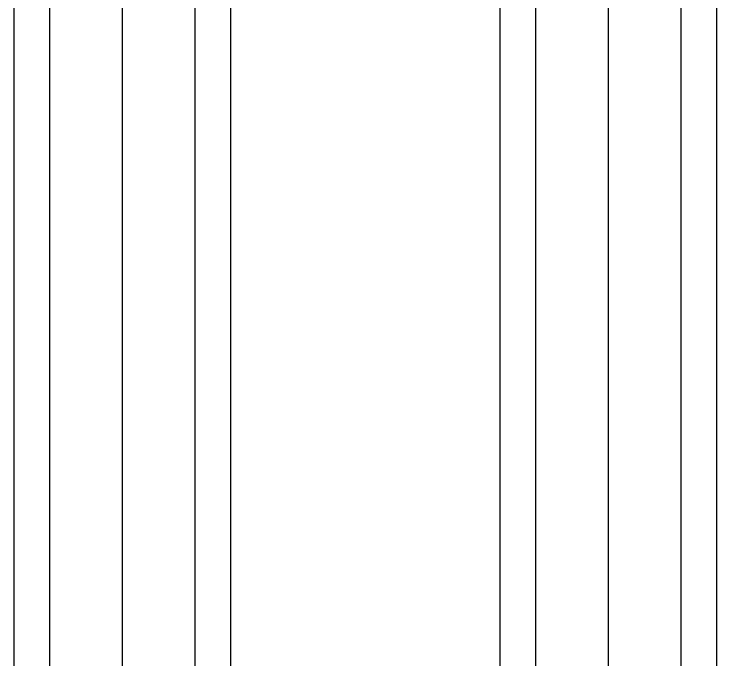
# Model space of a CAD drawing. Header units: millimetres. Extents: x -1506 to -668, y -3588 to 587.
# Drawn here: x -1273.8 to -1118.6, y -1915.7 to -1773.1 of the extents above; entities that cross this region are included whole.
import ezdxf

# ---------------------------------------------------------------- set-up
doc = ezdxf.new("R2010")
doc.units = ezdxf.units.MM
doc.layers.add('referance lines', color=3, linetype='Continuous', lineweight=25, true_color=0x00ff00)

msp = doc.modelspace()

# ---------------------------------------------------------------- linework, layer by layer
at = {"layer": 'referance lines'}
for p, q in [((-1273.8, -2514.6), (-1273.8, -1370.7)), ((-1265.93, -2514.6), (-1265.93, -1370.7)), ((-1249.87, -2515.78), (-1249.87, -1371.88)), ((-1233.81, -2514.6), (-1233.81, -1370.7)), ((-1225.93, -2514.6), (-1225.93, -1370.7)), ((-1166.46, -2514.6), (-1166.46, -1370.7)), ((-1158.59, -2514.6), (-1158.59, -1370.7)), ((-1142.53, -2515.78), (-1142.53, -1371.88)), ((-1126.47, -2514.6), (-1126.47, -1370.7)), ((-1118.59, -2514.6), (-1118.59, -1370.7))]:
    msp.add_line(p, q, dxfattribs=at)

doc.saveas('drawing.dxf')
